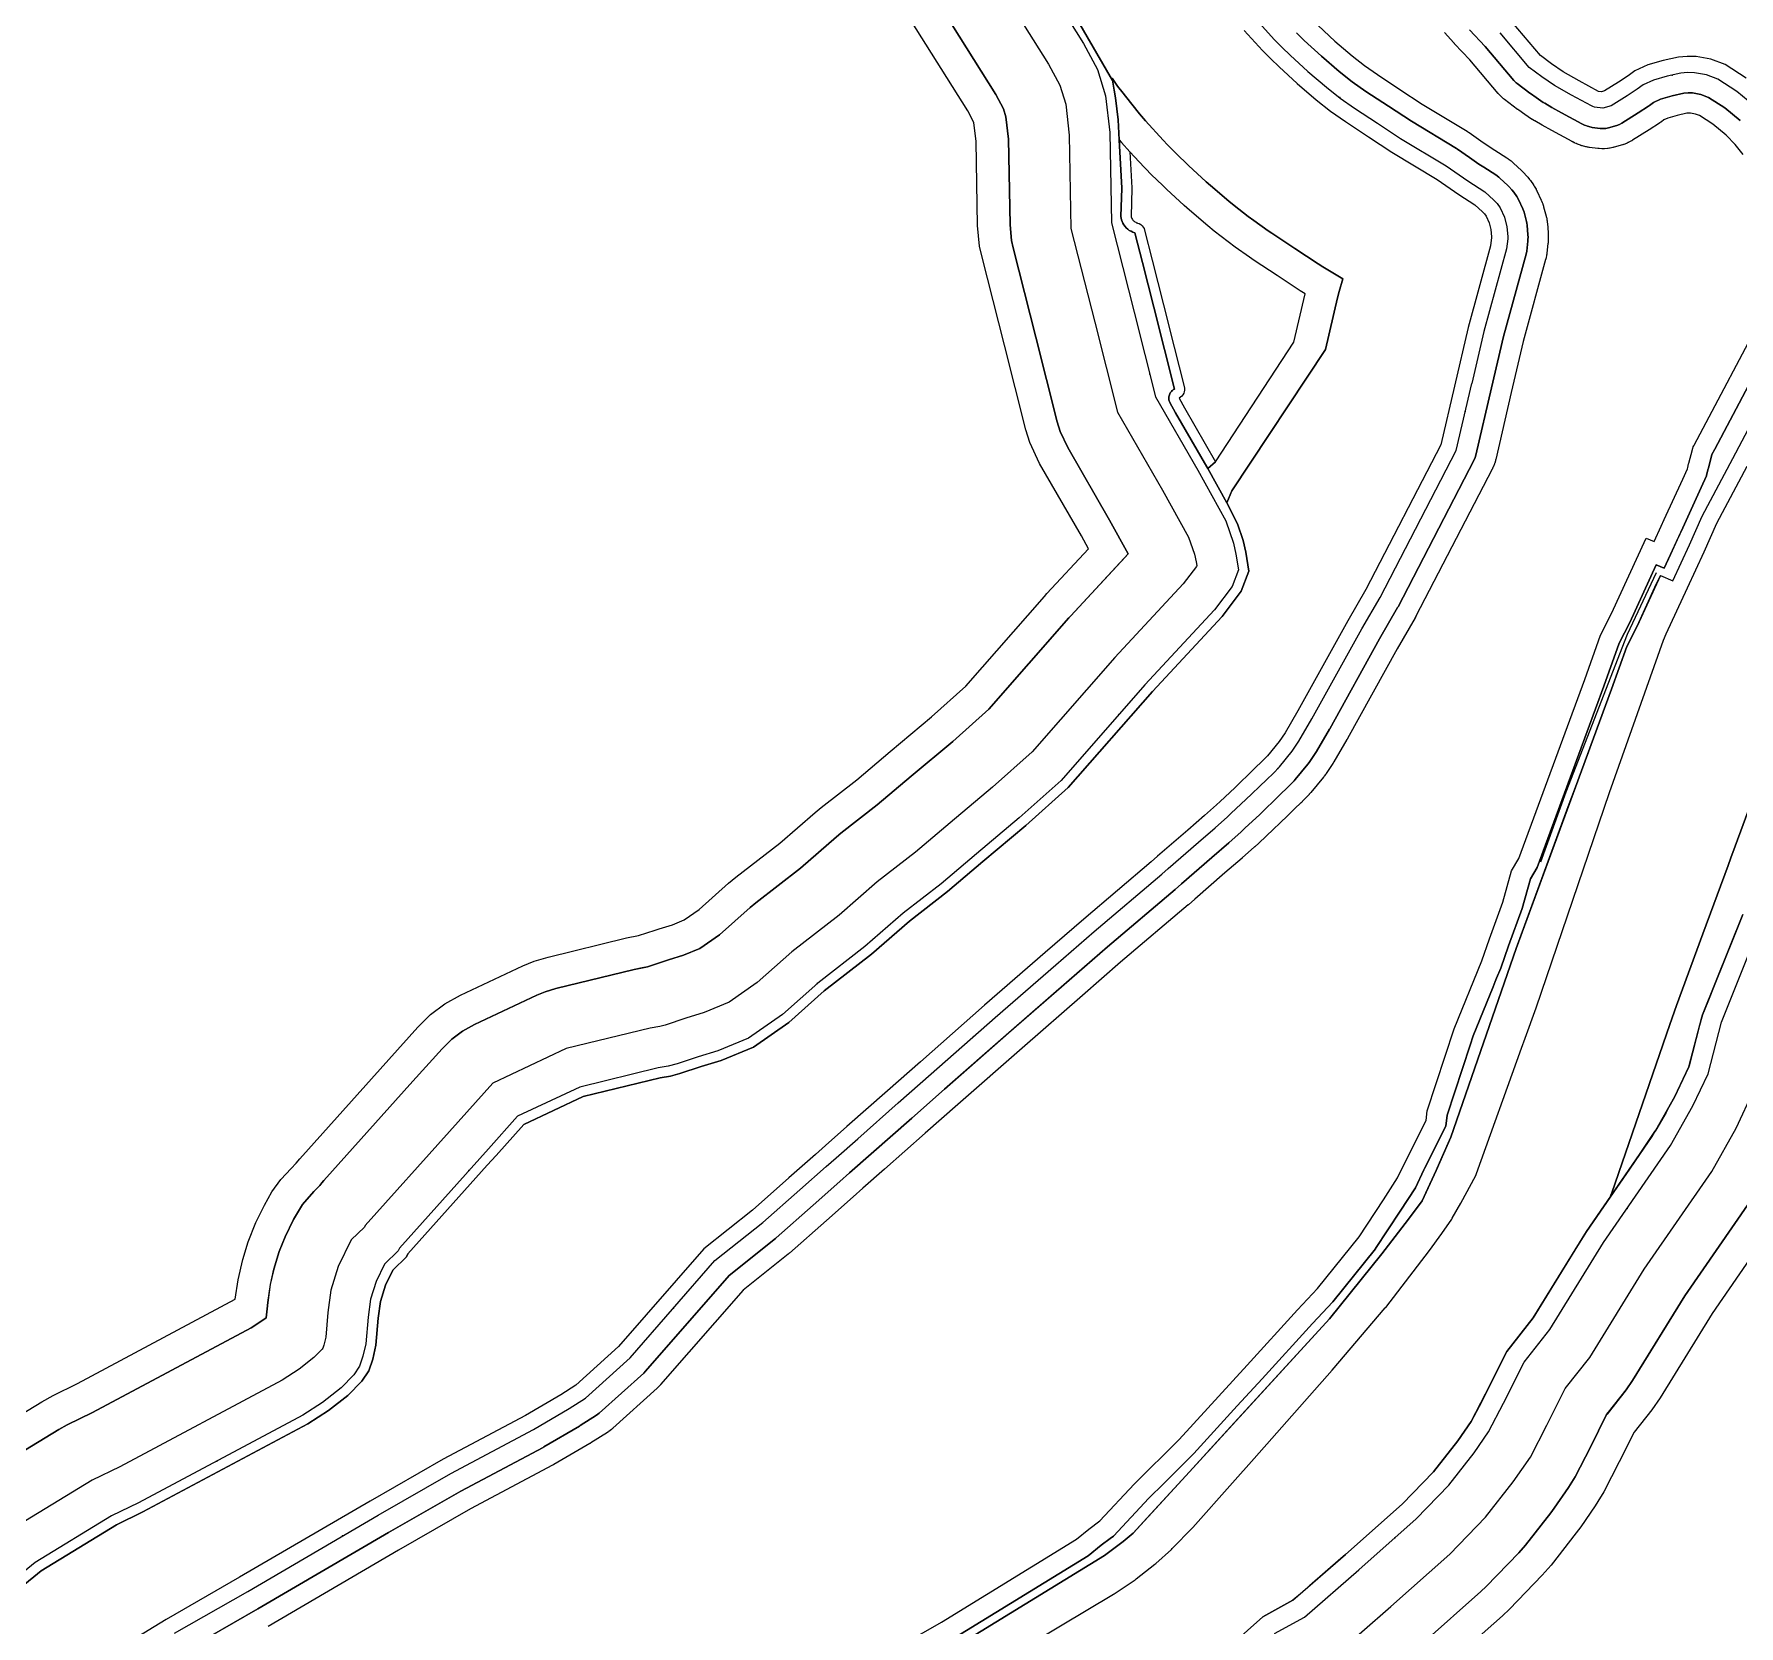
# Model space of a CAD drawing. Header units: inches. Extents: x 87989 to 118156, y 435697 to 451526.
# Drawn here: x 94888.6 to 95309.1, y 440856.7 to 441249.4 of the extents above; entities that cross this region are included whole.
import ezdxf

# ---------------------------------------------------------------- set-up
doc = ezdxf.new("R2010")
doc.units = ezdxf.units.IN
doc.header["$MEASUREMENT"] = 0
for name, color, linetype, true_color in [('As_waterkering_BWK', 7, 'Continuous', 0x7b8981), ('Beschermingszone_BWK', 7, 'Continuous', 0xcf890d), ('Grens_bebouwingsvrije_zone_BWK', 7, 'Continuous', 0x6789ae), ('Kernzone_BWK', 7, 'Continuous', 0xcb89af), ('Kunstwerken_BWK', 7, 'Continuous', 0xc78952), ('Referentiepunten_BWK', 7, 'Continuous', 0x178980)]:
    doc.layers.add(name, color=color, linetype=linetype, true_color=true_color)

msp = doc.modelspace()

# ---------------------------------------------------------------- linework, layer by layer
at = {"layer": 'As_waterkering_BWK'}
for points in [[(95128.7563, 441276.7917), (95147.4107, 441247.0241), (95150.8736, 441240.613), (95152.8579, 441234.1307), (95153.9163, 441225.1348), (95154.3131, 441202.7775), (95159.8989, 441180.7789)], [(95190.0976, 441252.8819), (95194.4632, 441248.0736), (95196.423, 441246.092), (95198.411, 441244.1808), (95202.7835, 441240.153), (95207.3295, 441236.2699), (95210.7523, 441233.6038), (95214.2819, 441231.1167), (95219.9398, 441227.3817), (95225.6155, 441223.6516), (95236.85, 441216.8495), (95242.1833, 441213.1629), (95246.44, 441210.4339), (95248.6664, 441208.3822), (95249.4448, 441207.5477), (95250.1818, 441206.489), (95251.2516, 441204.1856), (95251.8694, 441201.8604), (95252.0711, 441199.4708), (95252.0528, 441198.8802), (95251.7749, 441196.3999), (95246.1421, 441176.0146), (95243.1802, 441163.2163)], [(95312.7702, 441231.7738), (95308.5402, 441235.2263), (95303.8815, 441238.2497), (95301.0552, 441239.3279), (95298.1397, 441239.8377), (95296.4268, 441239.878), (95294.7362, 441239.7396), (95291.3529, 441239.0018), (95288.0031, 441238.0328), (95285.451, 441236.8398), (95284.013, 441235.7734), (95281.5547, 441234.1674), (95277.5469, 441231.6576), (95275.5259, 441231.0686), (95273.489, 441231.3284), (95273.024, 441231.5011), (95272.7172, 441231.6383), (95267.7651, 441234.3325), (95263.6189, 441236.6599), (95260.496, 441238.8018), (95257.3633, 441241.1715), (95250.2039, 441249.6596)], [(95159.8989, 441180.7789), (95165.1987, 441159.9066), (95175.6385, 441141.802), (95182.5369, 441129.3068), (95184.4123, 441123.8057), (95185.0289, 441121.0927), (95185.6577, 441117.1943), (95184.1056, 441113.1509), (95179.7238, 441107.3514), (95162.5855, 441088.8948), (95141.8872, 441065.2961), (95131.5733, 441056.0267), (95121.0162, 441047.1851), (95112.3198, 441039.8063), (95102.9136, 441032.5198), (95093.5219, 441024.3187), (95081.8692, 441015.3143), (95073.1821, 441007.5485), (95064.8412, 441001.7352), (95057.2071, 440998.5895), (95052.4009, 440997.124), (95047.1774, 440995.3517), (95045.0175, 440994.7783), (95042.5387, 440994.3848), (95023.2118, 440989.6552), (95007.8355, 440982.4277), (95000.6735, 440974.4354), (94998.5104, 440972.0216), (94978.7044, 440949.9163), (94978.3901, 440949.2365), (94975.0561, 440945.98), (94972.9614, 440941.7091), (94971.612, 440937.3431), (94970.9716, 440932.9143), (94970.4388, 440926.3529), (94969.7051, 440923.2508), (94968.8679, 440920.7674), (94967.4677, 440918.6624), (94964.3147, 440915.4255), (94959.7413, 440911.8823), (94954.8731, 440908.7243), (94914.3221, 440887.0825), (94907.72, 440883.8772), (94888.9105, 440872.3954), (94879.6912, 440864.8569)], [(95307.5681, 441144.6672), (95325.0996, 441177.8378)], [(95116.0094, 440851.6664), (95152.5757, 440874.1394), (95157.2226, 440877.5675), (95159.6604, 440879.6244), (95163.0459, 440883.3069), (95172.6871, 440893.7938), (95184.6124, 440906.8219), (95208.1108, 440932.4932), (95220.9851, 440948.4909), (95227.6128, 440957.0993), (95230.9647, 440961.5939), (95231.8789, 440963.5849), (95234.3928, 440969.0595), (95235.8359, 440972.3064), (95238.0494, 440977.2869), (95254.1234, 441023.8328), (95260.7936, 441041.9676), (95266.9942, 441058.8253), (95268.7499, 441063.5986), (95277.6629, 441087.8238), (95281.3957, 441098.3367), (95283.9858, 441103.3646), (95288.3783, 441112.9694), (95289.6993, 441115.8581), (95292.7891, 441114.4934), (95296.878, 441123.3572), (95300.0541, 441130.4505), (95307.5681, 441144.6672)], [(95194.562, 440854.8291), (95201.9703, 440858.9302), (95215.3318, 440870.5719), (95229.487, 440883.1396), (95237.5569, 440891.474), (95243.7746, 440899.4115), (95247.3465, 440904.5709), (95251.0506, 440911.7147), (95256.0777, 440921.7688), (95262.4277, 440929.8386), (95275.6569, 440951.2699), (95292.1934, 440975.2148), (95297.7497, 440985.0044), (95301.4539, 440992.9419), (95304.7612, 441005.6419), (95313.9889, 441028.6498)]]:
    msp.add_lwpolyline(points, dxfattribs=at)
msp.add_polyline3d([(94923.2542, 440854.911, 0), (94941.2897, 440865.2593, 0), (94973.493, 440884.0826, 0), (94991.3997, 440894.3566, 0), (95011.7873, 440905.18, 0), (95020.6072, 440910.3513, 0), (95024.6386, 440912.9095, 0), (95035.6042, 440922.8259, 0), (95056.5319, 440946.8298, 0), (95068.3241, 440956.2353, 0), (95077.4348, 440964.2604, 0), (95083.9882, 440970.056, 0), (95086.4082, 440972.2131, 0), (95091.7409, 440976.9037, 0), (95101.7479, 440985.7409, 0), (95109.8657, 440992.8919, 0), (95125.6772, 441006.8061, 0), (95140.6148, 441019.8166, 0), (95150.0813, 441028.0038, 0), (95166.7412, 441042.1831, 0), (95168.3232, 441043.5729, 0), (95175.7767, 441050.0122, 0), (95179.9321, 441053.6262, 0), (95182.9152, 441056.3083, 0), (95183.8551, 441057.1751, 0), (95187.4735, 441060.5439, 0), (95188.9569, 441061.9574, 0), (95190.8241, 441063.7648, 0), (95192.6386, 441065.5496, 0), (95194.1765, 441067.0016, 0), (95195.7704, 441068.6555, 0), (95198.9326, 441072.4896, 0), (95200.551, 441074.9415, 0), (95203.7709, 441080.4399, 0), (95216.071, 441102.698, 0), (95220.5647, 441110.4185, 0), (95239.3502, 441146.6665, 0), (95243.1802, 441163.2163, 0)], dxfattribs=at)
at = {"layer": 'Beschermingszone_BWK'}
for points in [[(95107.7035, 441263.3069), (95125.7979, 441234.4328), (95127.696, 441230.9187), (95128.2927, 441228.9695), (95128.9423, 441223.4483), (95129.3171, 441202.3338), (95129.6929, 441198.4363), (95130.0821, 441196.6249), (95135.6678, 441174.6262), (95140.9676, 441153.754), (95141.7063, 441151.3561), (95143.5414, 441147.4181), (95153.865, 441129.5152), (95158.4599, 441121.1922), (95144.2656, 441105.906), (95143.7906, 441105.3797), (95124.0715, 441082.8975), (95115.1869, 441074.9126), (95104.9031, 441066.2995), (95096.5698, 441059.2292), (95087.6036, 441052.2836), (95086.4698, 441051.3506), (95077.6427, 441043.6425), (95066.583, 441035.0964), (95065.2076, 441033.9527), (95057.6473, 441027.1942), (95052.7892, 441023.8083), (95048.78, 441022.1563), (95045.109, 441021.0369), (95044.3683, 441020.7984), (95039.8911, 441019.2833), (95038.6194, 441019.0756), (95036.5962, 441018.6682), (95017.2693, 441013.9386), (95014.6613, 441013.1475), (95012.5771, 441012.2804), (94997.2008, 441005.053), (94994.2823, 441003.4351), (94991.6052, 441001.4429), (94989.2173, 440999.1119), (94982.0552, 440991.1196), (94979.8916, 440988.7051), (94960.0849, 440966.5991), (94959.5533, 440965.986), (94959.1066, 440965.3481), (94957.5878, 440963.8646), (94954.805, 440960.6394), (94952.6103, 440956.9885), (94950.5156, 440952.7176), (94949.0762, 440949.0914), (94947.7268, 440944.7253), (94946.8693, 440940.9205), (94946.2289, 440936.4917), (94946.0536, 440934.9377), (94945.8773, 440932.7663), (94945.2577, 440932.2862), (94942.1618, 440930.2779), (94902.9732, 440909.3632), (94896.8014, 440906.3668), (94894.6944, 440905.2157), (94875.8849, 440893.734)], [(94871.7167, 440900.5623), (94890.5263, 440912.0441), (94893.3074, 440913.5635), (94899.3415, 440916.493), (94938.2259, 440937.3674), (94938.9516, 440942.0653), (94940.0835, 440947.0877), (94941.433, 440951.4537), (94943.333, 440956.2403), (94945.4276, 440960.5112), (94947.2681, 440963.7798), (94949.4677, 440966.8184), (94951.9979, 440969.5877), (94953.2623, 440970.896), (94954.1267, 440971.9376), (94973.9336, 440994.0438), (94976.0974, 440996.4585), (94983.2594, 441004.4508), (94986.4115, 441007.5277), (94989.9452, 441010.1574), (94993.7977, 441012.2931), (95009.174, 441019.5205), (95011.9252, 441020.665), (95015.3677, 441021.7093), (95034.6946, 441026.4389), (95037.6601, 441027.0235), (95041.7979, 441028.3742), (95042.7756, 441028.689), (95046.0833, 441029.6977), (95048.9326, 441030.8717), (95052.6761, 441033.4808), (95059.8759, 441039.917), (95061.6914, 441041.4267), (95072.5613, 441049.8261), (95081.2077, 441057.3765), (95082.7045, 441058.6079), (95091.5298, 441065.4445), (95099.747, 441072.4162), (95109.9433, 441080.956), (95118.3705, 441088.5299), (95137.7762, 441110.6548), (95138.4033, 441111.3496), (95148.6584, 441122.3937), (95146.8974, 441125.5834), (95136.6111, 441143.4218), (95134.1888, 441148.6199), (95133.2136, 441151.7852), (95127.9139, 441172.6574), (95122.3281, 441194.656), (95121.8145, 441197.0471), (95121.3183, 441202.1918), (95120.9506, 441222.9086), (95120.3555, 441227.5672), (95118.8818, 441230.4036), (95100.9666, 441258.9918)], [(95242.6094, 441250.4023), (95246.4746, 441246.3242), (95253.541, 441237.9492), (95254.1484, 441237.3398), (95254.3477, 441237.1836), (95257.4805, 441234.8125), (95257.668, 441234.6797), (95259.0918, 441233.7031), (95260.791, 441232.5352), (95261.1719, 441232.3008), (95262.9688, 441231.293), (95265.3457, 441229.957), (95270.3281, 441227.2461), (95270.6758, 441227.0742), (95270.9844, 441226.9375), (95271.2832, 441226.8125), (95271.7637, 441226.6367), (95272.6211, 441226.4063), (95272.8555, 441226.3672), (95274.8926, 441226.1094), (95275.5762, 441226.0703), (95276.2578, 441226.1211), (95276.9258, 441226.2695), (95278.9453, 441226.8555), (95279.5918, 441227.0938), (95280.2012, 441227.418), (95284.248, 441229.957), (95286.748, 441231.5859), (95286.9922, 441231.7578), (95288.0254, 441232.5234), (95289.7676, 441233.3398), (95292.582, 441234.1523), (95295.4766, 441234.7852), (95296.5723, 441234.875), (95297.6484, 441234.8477), (95299.7207, 441234.4844), (95301.6035, 441233.7656), (95305.5898, 441231.1797), (95309.373, 441228.0938)], [(95310.1328, 441219.6484), (95308.1211, 441222.1719), (95305.9746, 441224.4141), (95302.6387, 441227.1328), (95299.3262, 441229.2852), (95298.3867, 441229.6445), (95297.1563, 441229.8594), (95296.7188, 441229.8672), (95296.2168, 441229.8281), (95293.8105, 441229.3008), (95291.5313, 441228.6445), (95290.5977, 441228.207), (95289.9688, 441227.7422), (95289.9395, 441227.7188), (95289.8789, 441227.6758), (95289.8496, 441227.6563), (95289.6055, 441227.4844), (95289.5742, 441227.4648), (95289.5078, 441227.418), (95289.4805, 441227.4023), (95286.9629, 441225.7578), (95286.9238, 441225.7305), (95282.8555, 441223.1836), (95282.7813, 441223.1367), (95282.6309, 441223.0508), (95282.5566, 441223.0078), (95281.9473, 441222.6836), (95281.877, 441222.6484), (95281.793, 441222.6094), (95281.4785, 441222.4688), (95281.4121, 441222.4375), (95281.3184, 441222.4023), (95280.6719, 441222.1641), (95280.6016, 441222.1406), (95280.4277, 441222.082), (95280.3457, 441222.0586), (95278.3242, 441221.4688), (95278.2715, 441221.4531), (95278.2422, 441221.4453), (95278.0762, 441221.4023), (95277.9922, 441221.3828), (95277.3242, 441221.2383), (95277.2793, 441221.2266), (95277.1563, 441221.207), (95276.8184, 441221.1563), (95276.7793, 441221.1523), (95276.6484, 441221.1367), (95275.9668, 441221.0859), (95275.9355, 441221.082), (95275.7969, 441221.0781), (95275.4414, 441221.0742), (95275.2832, 441221.0781), (95274.5918, 441221.1172), (95274.5156, 441221.125), (95274.3457, 441221.1406), (95274.2598, 441221.1484), (95272.1895, 441221.4141), (95272.1387, 441221.4219), (95271.873, 441221.4609), (95271.7441, 441221.4844), (95271.4551, 441221.543), (95271.3203, 441221.5781), (95270.4609, 441221.8086), (95270.3516, 441221.8398), (95270.1309, 441221.9102), (95270.0898, 441221.9258), (95270.0234, 441221.9492), (95269.543, 441222.125), (95269.5039, 441222.1406), (95269.4297, 441222.1719), (95269.3906, 441222.1875), (95269.0859, 441222.3086), (95269.0547, 441222.3242), (95268.9805, 441222.3555), (95268.9434, 441222.3711), (95268.6367, 441222.5078), (95268.5918, 441222.5313), (95268.5039, 441222.5703), (95268.4609, 441222.5898), (95268.1113, 441222.7656), (95268.0684, 441222.7852), (95267.9805, 441222.832), (95267.9375, 441222.8555), (95262.9434, 441225.5742), (95262.9141, 441225.5898), (95260.5215, 441226.9297), (95258.7246, 441227.9414), (95258.6875, 441227.9609), (95258.5781, 441228.0234), (95258.5313, 441228.0547), (95258.1504, 441228.2891), (95258.1035, 441228.3203), (95257.998, 441228.3906), (95257.9629, 441228.4141), (95256.2637, 441229.5781), (95254.8164, 441230.5703), (95254.7695, 441230.6055), (95254.5332, 441230.7734), (95254.4863, 441230.8086), (95251.2988, 441233.2227), (95251.2578, 441233.2539), (95251.0352, 441233.4297), (95250.9355, 441233.5156), (95250.7188, 441233.707), (95250.6191, 441233.8008), (95250.0098, 441234.4102), (95249.9355, 441234.4844), (95249.791, 441234.6445), (95249.75, 441234.6875), (95249.7188, 441234.7227), (95242.7461, 441242.9922), (95238.9648, 441246.9805), (95238.9336, 441247.0156), (95238.7793, 441247.1836), (95238.75, 441247.2187), (95236.4863, 441249.7852)], [(95088.896, 440844.2133), (95112.4373, 440857.6874), (95145.7188, 440878.1416), (95148.7458, 440880.5911), (95151.4368, 440882.619), (95159.9514, 440891.7066), (95171.0085, 440902.7447), (95187.7943, 440921.0481), (95200.2368, 440934.7395), (95205.1203, 440939.9422), (95215.4045, 440952.7215), (95221.3855, 440961.8079), (95224.9086, 440967.229), (95226.9162, 440971.4693), (95231.9387, 440981.3911), (95232.1651, 440983.7557), (95238.8454, 441004.0245), (95245.659, 441020.7669), (95247.5297, 441026.1839), (95250.8513, 441035.2136), (95253.0227, 441042.9614), (95254.8164, 441045.9925), (95271.0797, 441090.2034), (95274.957, 441101.1232), (95277.688, 441106.4247), (95286.207, 441125.0529), (95288.1528, 441124.1935), (95289.9166, 441128.026), (95290.6758, 441129.6758), (95295.2207, 441139.625), (95296.3691, 441142.1484), (95296.4414, 441142.4336), (95296.6836, 441143.3828), (95296.7266, 441143.5469), (95297.5996, 441146.9219), (95297.6289, 441147.0273), (95297.7012, 441147.2578), (95297.7207, 441147.3164), (95297.7773, 441147.4727), (95297.8027, 441147.5273), (95297.9414, 441147.8438), (95297.9844, 441147.9336), (95298.0156, 441147.9961), (95315.8418, 441181.7227)], [(95320.4707, 441179.7813), (95303.1484, 441147.0039), (95302.4375, 441145.6602), (95301.5703, 441142.3086), (95301.5293, 441142.1523), (95301.2852, 441141.1953), (95301.0996, 441140.4688), (95301.0703, 441140.4102), (95299.7695, 441137.5508), (95295.2207, 441127.5898), (95293.846, 441124.6038), (95292.2039, 441121.0358), (95290.6364, 441117.6305), (95288.7015, 441118.4852), (95282.1865, 441104.2389), (95279.5561, 441099.1328), (95275.782, 441088.5038), (95259.3516, 441043.8385), (95257.66, 441040.98), (95255.6124, 441033.6735), (95252.2395, 441024.5045), (95250.3411, 441019.0072), (95249.3172, 441016.4914), (95248.9976, 441015.7061), (95248.4659, 441014.4006), (95243.541, 441002.298), (95242.784, 441000), (95237.089, 440982.722), (95236.826, 440979.975), (95231.5535, 440969.5595), (95231.407, 440969.27), (95229.284, 440964.786), (95225.57, 440959.071), (95219.4587, 440949.7868), (95219.4135, 440949.7281), (95208.8962, 440936.6591), (95203.91, 440931.347), (95191.487, 440917.677), (95185.3585, 440910.9944), (95174.619, 440899.284), (95167.2034, 440891.8811), (95163.543, 440888.227), (95154.79, 440878.885), (95154, 440878.29), (95151.824, 440876.65), (95148.6125, 440874.0512), (95114.9888, 440853.3867)], [(95231.182, 440852.5508), (95245.4214, 440865.1925), (95246.7291, 440866.4449), (95254.7989, 440874.7793), (95256.4503, 440876.6741), (95262.668, 440884.6116), (95263.5072, 440885.7505), (95267.0791, 440890.9099), (95268.6526, 440893.5233), (95272.4368, 440900.8243), (95276.4506, 440908.8489), (95276.9418, 440909.4732), (95281.2886, 440914.9973), (95282.8502, 440917.2322), (95295.7556, 440938.1389), (95311.9417, 440961.5764)], [(95318.5245, 440957.0303), (95302.4551, 440933.7619), (95289.6577, 440913.03), (95287.5756, 440910.0502), (95283.2415, 440904.5422), (95279.5655, 440897.1942), (95275.7546, 440889.8407), (95274.2951, 440887.4166), (95273.6566, 440886.3562), (95270.0847, 440881.1968), (95268.9659, 440879.6783), (95262.7481, 440871.7408), (95260.5462, 440869.2144), (95252.4764, 440860.88), (95250.7328, 440859.2102), (95236.4654, 440846.5438)]]:
    msp.add_lwpolyline(points, dxfattribs=at)
for points in [[(95205.2656, 441251.4648, 0), (95209.4023, 441247.6484, 0), (95209.4375, 441247.6211, 0), (95213.6523, 441244.0195, 0), (95216.709, 441241.6406, 0), (95219.9004, 441239.3906, 0), (95219.9316, 441239.3672, 0), (95225.4414, 441235.7344, 0), (95230.9336, 441232.1211, 0), (95230.9727, 441232.0977, 0), (95242.0293, 441225.4023, 0), (95242.0605, 441225.3828, 0), (95242.125, 441225.3438, 0), (95242.1563, 441225.3242, 0), (95242.4102, 441225.1602, 0), (95242.4414, 441225.1406, 0), (95242.5039, 441225.0977, 0), (95242.5371, 441225.0742, 0), (95245.4375, 441223.0703, 0), (95247.709, 441221.5, 0), (95247.7441, 441221.4766, 0), (95248.8789, 441220.75, 0), (95251.8379, 441218.8516, 0), (95251.877, 441218.8281, 0), (95251.9277, 441218.793, 0), (95252.1055, 441218.6641, 0), (95252.1914, 441218.6016, 0), (95252.8828, 441218.0703, 0), (95252.9688, 441218, 0), (95253.1348, 441217.8594, 0), (95253.1699, 441217.8281, 0), (95253.2168, 441217.7891, 0), (95253.5059, 441217.5195, 0), (95255.4434, 441215.7344, 0), (95255.4766, 441215.7031, 0), (95255.5449, 441215.6367, 0), (95255.5781, 441215.6055, 0), (95255.8496, 441215.3359, 0), (95255.8809, 441215.3047, 0), (95255.9473, 441215.2383, 0), (95255.9785, 441215.2031, 0), (95256.7578, 441214.3672, 0), (95256.8125, 441214.3086, 0), (95256.9336, 441214.168, 0), (95256.9902, 441214.1016, 0), (95257.4375, 441213.5469, 0), (95257.4844, 441213.4883, 0), (95257.5996, 441213.332, 0), (95257.6523, 441213.2617, 0), (95258.3887, 441212.2031, 0), (95258.416, 441212.1641, 0), (95258.4492, 441212.1133, 0), (95258.5645, 441211.9297, 0), (95258.6191, 441211.8398, 0), (95259.0527, 441211.0859, 0), (95259.1035, 441210.9922, 0), (95259.2031, 441210.7969, 0), (95259.2266, 441210.7539, 0), (95259.252, 441210.7031, 0), (95260.3203, 441208.3984, 0), (95260.3438, 441208.3477, 0), (95260.3867, 441208.25, 0), (95260.4063, 441208.2031, 0), (95260.5703, 441207.8047, 0), (95260.6113, 441207.7031, 0), (95260.6855, 441207.4961, 0), (95260.7031, 441207.4492, 0), (95260.7207, 441207.3945, 0), (95260.8535, 441206.9688, 0), (95260.8711, 441206.9141, 0), (95260.9023, 441206.8086, 0), (95260.916, 441206.7578, 0), (95261.5332, 441204.4297, 0), (95261.5469, 441204.375, 0), (95261.5723, 441204.2734, 0), (95261.584, 441204.2227, 0), (95261.6758, 441203.8047, 0), (95261.6875, 441203.7539, 0), (95261.6973, 441203.6992, 0), (95261.7344, 441203.4844, 0), (95261.752, 441203.375, 0), (95261.8105, 441202.9258, 0), (95261.8164, 441202.8711, 0), (95261.8281, 441202.7578, 0), (95261.834, 441202.7031, 0), (95262.0352, 441200.3125, 0), (95262.0391, 441200.2539, 0), (95262.0488, 441200.0977, 0), (95262.0508, 441200.0234, 0), (95262.0664, 441199.4375, 0), (95262.0684, 441199.3789, 0), (95262.0684, 441199.2344, 0), (95262.0664, 441199.1602, 0), (95262.0488, 441198.5703, 0), (95262.0469, 441198.5195, 0), (95262.041, 441198.418, 0), (95262.0391, 441198.375, 0), (95262.0098, 441197.9688, 0), (95262.0059, 441197.918, 0), (95261.9961, 441197.8164, 0), (95261.9902, 441197.7656, 0), (95261.7129, 441195.2852, 0), (95261.707, 441195.2383, 0), (95261.6992, 441195.1875, 0), (95261.6699, 441194.9922, 0), (95261.6523, 441194.8945, 0), (95261.502, 441194.1133, 0), (95261.4824, 441194.0234, 0), (95261.4375, 441193.832, 0), (95261.416, 441193.7461, 0), (95255.8379, 441173.5547, 0), (95252.9219, 441160.9609, 0), (95249.0938, 441144.4102, 0), (95249.0742, 441144.3398, 0), (95249.0352, 441144.1875, 0), (95249.0156, 441144.1172, 0), (95248.8418, 441143.5352, 0), (95248.8125, 441143.4414, 0), (95248.793, 441143.3867, 0), (95248.6855, 441143.0938, 0), (95248.6484, 441142.9961, 0), (95248.627, 441142.9453, 0), (95248.3672, 441142.3555, 0), (95248.334, 441142.2813, 0), (95248.2656, 441142.1367, 0), (95248.252, 441142.1094, 0), (95248.2285, 441142.0664, 0), (95229.4297, 441105.7891, 0), (95229.4004, 441105.7344, 0), (95229.252, 441105.4688, 0), (95229.2246, 441105.418, 0), (95224.7695, 441097.7617, 0), (95212.5156, 441075.5898, 0), (95212.5, 441075.5625, 0), (95212.4238, 441075.4258, 0), (95212.4121, 441075.4063, 0), (95209.1797, 441069.8867, 0), (95209.1621, 441069.8594, 0), (95209.1289, 441069.8008, 0), (95209.1113, 441069.7734, 0), (95208.9688, 441069.5469, 0), (95208.9512, 441069.5156, 0), (95208.916, 441069.4609, 0), (95208.8965, 441069.4336, 0), (95207.2754, 441066.9766, 0), (95207.2402, 441066.9258, 0), (95207.166, 441066.8164, 0), (95207.127, 441066.7617, 0), (95206.8105, 441066.3359, 0), (95206.7773, 441066.293, 0), (95206.6895, 441066.1797, 0), (95206.6465, 441066.125, 0), (95203.4844, 441062.293, 0), (95203.4531, 441062.2539, 0), (95203.3906, 441062.1836, 0), (95203.3652, 441062.1523, 0), (95203.1016, 441061.8555, 0), (95203.0684, 441061.8203, 0), (95203.0039, 441061.75, 0), (95202.9707, 441061.7148, 0), (95201.3555, 441060.043, 0), (95201.3203, 441060.0039, 0), (95201.1055, 441059.793, 0), (95201.0625, 441059.75, 0), (95199.5781, 441058.3477, 0), (95197.8086, 441056.6094, 0), (95195.8828, 441054.7461, 0), (95194.3301, 441053.2656, 0), (95190.6523, 441049.8398, 0), (95189.6602, 441048.9258, 0), (95189.6367, 441048.9023, 0), (95186.5723, 441046.1484, 0), (95186.5449, 441046.125, 0), (95182.3262, 441042.457, 0), (95174.8926, 441036.0313, 0), (95173.2949, 441034.6328, 0), (95173.2676, 441034.6055, 0), (95156.5938, 441020.4141, 0), (95147.1699, 441012.2656, 0), (95132.2637, 440999.2813, 0), (95116.4746, 440985.3867, 0), (95108.3633, 440978.2422, 0), (95098.3535, 440969.4023, 0), (95093.0371, 440964.7266, 0), (95090.627, 440962.5781, 0), (95084.0527, 440956.7617, 0), (95074.9082, 440948.7109, 0), (95074.8652, 440948.6719, 0), (95074.6309, 440948.4766, 0), (95074.584, 440948.4375, 0), (95063.4746, 440939.5781, 0), (95043.1387, 440916.25, 0), (95043.0918, 440916.1992, 0), (95042.9922, 440916.0898, 0), (95042.9414, 440916.0352, 0), (95042.5176, 440915.6055, 0), (95042.4727, 440915.5625, 0), (95042.3652, 440915.4609, 0), (95042.3125, 440915.4102, 0), (95031.3457, 440905.4922, 0), (95031.3184, 440905.4688, 0), (95031.2656, 440905.4219, 0), (95031.1016, 440905.2891, 0), (95031.0234, 440905.2227, 0), (95030.3438, 440904.707, 0), (95030.2598, 440904.6445, 0), (95030.084, 440904.5234, 0), (95030.0469, 440904.5, 0), (95029.9961, 440904.4648, 0), (95025.9473, 440901.8945, 0), (95025.9102, 440901.875, 0), (95025.7227, 440901.7578, 0), (95025.6836, 440901.7344, 0), (95016.8145, 440896.5352, 0), (95016.7773, 440896.5156, 0), (95016.5469, 440896.3867, 0), (95016.5, 440896.3594, 0), (94996.252, 440885.6094, 0), (94996.2148, 440885.5898, 0), (94978.5039, 440875.4297, 0), (94946.3008, 440856.6055, 0)], [(94925.8008, 440850.6055, 0), (94943.7949, 440860.9336, 0), (94975.998, 440879.7539, 0), (94993.8164, 440889.9805, 0), (95014.1309, 440900.7656, 0), (95014.3164, 440900.8672, 0), (95023.1367, 440906.0391, 0), (95023.2871, 440906.1289, 0), (95027.3184, 440908.6875, 0), (95027.9922, 440909.1992, 0), (95038.957, 440919.1172, 0), (95039.373, 440919.5391, 0), (95060.0039, 440943.2031, 0), (95071.4414, 440952.3281, 0), (95071.6289, 440952.4844, 0), (95080.7441, 440960.5117, 0), (95087.3086, 440966.3164, 0), (95089.7227, 440968.4688, 0), (95095.0469, 440973.1523, 0), (95105.0547, 440981.9922, 0), (95113.1699, 440989.1406, 0), (95128.9707, 441003.043, 0), (95143.8926, 441016.0391, 0), (95153.3379, 441024.2109, 0), (95170.0117, 441038.4023, 0), (95171.6074, 441039.8047, 0), (95179.0508, 441046.2344, 0), (95183.2441, 441049.8789, 0), (95186.2813, 441052.6133, 0), (95187.2539, 441053.5078, 0), (95190.9023, 441056.9063, 0), (95192.4199, 441058.3516, 0), (95194.3164, 441060.1875, 0), (95196.1094, 441061.9492, 0), (95197.6094, 441063.3672, 0), (95197.7773, 441063.5312, 0), (95199.3711, 441065.1875, 0), (95199.627, 441065.4727, 0), (95202.7891, 441069.3086, 0), (95203.1055, 441069.7344, 0), (95204.7246, 441072.1875, 0), (95204.8652, 441072.4141, 0), (95208.0859, 441077.9141, 0), (95208.1465, 441078.0234, 0), (95220.4199, 441100.2305, 0), (95224.8867, 441107.9023, 0), (95225.0039, 441108.1172, 0), (95243.7891, 441144.3672, 0), (95244.0488, 441144.957, 0), (95244.2207, 441145.5391, 0), (95248.0508, 441162.0898, 0), (95250.9902, 441174.7852, 0), (95256.5938, 441195.0664, 0), (95256.7441, 441195.8438, 0), (95257.0215, 441198.3242, 0), (95257.0508, 441198.7266, 0), (95257.0684, 441199.3164, 0), (95257.0527, 441199.8906, 0), (95256.8516, 441202.2813, 0), (95256.793, 441202.7305, 0), (95256.7012, 441203.1445, 0), (95256.084, 441205.4688, 0), (95255.9492, 441205.8945, 0), (95255.7871, 441206.293, 0), (95254.7168, 441208.5938, 0), (95254.2852, 441209.3438, 0), (95253.5488, 441210.4063, 0), (95253.1016, 441210.957, 0), (95252.3223, 441211.793, 0), (95252.0547, 441212.0586, 0), (95250.1191, 441213.8438, 0), (95249.8281, 441214.1094, 0), (95249.1387, 441214.6445, 0), (95246.1797, 441216.5391, 0), (95244.9551, 441217.3242, 0), (95242.5957, 441218.957, 0), (95239.6934, 441220.9609, 0), (95239.4395, 441221.125, 0), (95228.2852, 441227.8789, 0), (95222.6895, 441231.5586, 0), (95217.0977, 441235.25, 0), (95213.7305, 441237.6211, 0), (95210.4902, 441240.1445, 0), (95206.1016, 441243.8945, 0), (95201.8379, 441247.8203, 0), (95199.9316, 441249.6523, 0)], [(95310.0424, 441032.2417, 0), (95307.735, 441026.4886, 0), (95303.143, 441015.0393, 0), (95301.3866, 441010.6599, 0), (95300.1205, 441007.5032, 0), (95299.9225, 441006.902, 0), (95299.3767, 441004.806, 0), (95296.7894, 440994.8708, 0), (95296.7301, 440994.6432, 0), (95295.284, 440991.5442, 0), (95294.5334, 440989.9359, 0), (95293.303, 440987.2992, 0), (95293.3006, 440987.295, 0), (95291.3891, 440983.9272, 0), (95291.0979, 440983.4141, 0), (95288.5842, 440978.9853, 0), (95288.1982, 440978.4289, 0), (95287.5654, 440977.4776, 0), (95284.5904, 440973.0053, 0), (95282.0997, 440969.3986, 0), (95277.3152, 440962.4703, 0), (95277.6073, 440963.2159, 0), (95277.7488, 440963.5772, 0), (95292.078, 441005.0706, 0), (95293.6856, 441009.7258, 0), (95300.2118, 441027.469, 0), (95306.4123, 441044.3266, 0), (95307.1121, 441046.2291, 0), (95308.1674, 441049.0981, 0), (95317.1609, 441073.546, 0)]]:
    msp.add_polyline3d(points, dxfattribs=at)
for points in [[(95183.9951, 441136.6954, 0), (95182.765, 441133.756, 0), (95178.0846, 441142.2102, 0), (95180.0053, 441143.9001, 0), (95199.3389, 441173.3623, 0), (95202.0992, 441185.2897, 0), (95200.9012, 441186.0458, 0), (95195.1868, 441189.8012, 0), (95189.4903, 441193.5617, 0), (95188.3614, 441194.3318, 0), (95184.8318, 441196.8189, 0), (95183.0998, 441198.1025, 0), (95179.677, 441200.7686, 0), (95178.1021, 441202.0536, 0), (95173.5561, 441205.9367, 0), (95172.2954, 441207.0551, 0), (95167.9228, 441211.0829, 0), (95167.2241, 441211.7404, 0), (95165.2361, 441213.6516, 0), (95164.4282, 441214.4482, 0), (95162.4683, 441216.4298, 0), (95161.1463, 441217.8248, 0), (95158.8887, 441220.3114, 0), (95156.7807, 441222.6332, 0), (95156.2204, 441223.2888, 0), (95155.9495, 441228.1904, 0), (95155.3087, 441233.6624, 0), (95154.4758, 441238.4677, 0), (95155.8431, 441236.5419, 0), (95157.1795, 441234.7741, 0), (95157.7811, 441234.026, 0), (95161.2647, 441229.6944, 0), (95162.7037, 441228.0107, 0), (95167.0693, 441223.2024, 0), (95168.1563, 441222.0553, 0), (95170.1162, 441220.0737, 0), (95170.7805, 441219.4188, 0), (95172.7685, 441217.5076, 0), (95173.343, 441216.967, 0), (95177.7155, 441212.9392, 0), (95178.7521, 441212.0196, 0), (95183.2981, 441208.1365, 0), (95184.593, 441207.08, 0), (95188.0158, 441204.4139, 0), (95189.4399, 441203.3585, 0), (95192.9695, 441200.8713, 0), (95193.8977, 441200.2381, 0), (95199.5874, 441196.4822, 0), (95205.2948, 441192.7313, 0), (95206.452, 441192.001, 0), (95211.353, 441189.0337, 0), (95210.4785, 441185.869, 0), (95210.0948, 441184.3569, 0), (95207.1329, 441171.5586, 0)], [(95180.0053, 441143.9001, 0), (95178.0846, 441142.2102, 0), (95177.83, 441142.67, 0), (95170.14, 441155.99, 0), (95168.74, 441158.51, 0), (95168.64, 441158.712, 0), (95168.578, 441158.928, 0), (95168.512, 441159.158, 0), (95168.492, 441159.396, 0), (95168.471, 441159.644, 0), (95168.5, 441159.892, 0), (95168.53, 441160.144, 0), (95168.612, 441160.385, 0), (95168.693, 441160.627, 0), (95168.822, 441160.846, 0), (95168.949, 441161.06, 0), (95169.115, 441161.245, 0), (95169.276, 441161.423, 0), (95169.467, 441161.566, 0), (95169.648, 441161.7, 0), (95169.8625, 441161.8031, 0), (95167.395, 441171.5733, 0), (95164.7451, 441182.0094, 0), (95161.9522, 441193.0087, 0), (95160.0833, 441200.3693, 0), (95160.011, 441200.39, 0), (95159.56, 441200.519, 0), (95159.144, 441200.736, 0), (95158.719, 441200.956, 0), (95158.348, 441201.258, 0), (95157.976, 441201.56, 0), (95157.674, 441201.931, 0), (95157.377, 441202.295, 0), (95157.159, 441202.71, 0), (95156.949, 441203.109, 0), (95156.82, 441203.54, 0), (95156.697, 441203.947, 0), (95156.65, 441204.37, 0), (95156.88, 441211.35, 0), (95156.2204, 441223.2888, 0), (95156.7807, 441222.6332, 0), (95158.8887, 441220.3114, 0), (95159.3762, 441211.4879, 0), (95159.3786, 441211.2677, 0), (95159.1555, 441204.4591, 0), (95159.2141, 441204.26, 0), (95159.2744, 441204.0585, 0), (95159.3718, 441203.8735, 0), (95159.4732, 441203.6805, 0), (95159.6119, 441203.5104, 0), (95159.752, 441203.3383, 0), (95159.925, 441203.1979, 0), (95160.0973, 441203.0576, 0), (95160.2968, 441202.9544, 0), (95160.4914, 441202.8529, 0), (95160.6989, 441202.7935, 0), (95160.7715, 441202.7727, 0), (95161.1769, 441202.6174, 0), (95161.5494, 441202.3943, 0), (95161.8776, 441202.1101, 0), (95162.1517, 441201.7735, 0), (95162.3634, 441201.3945, 0), (95162.5064, 441200.9846, 0), (95164.3753, 441193.6239, 0), (95167.1682, 441182.6246, 0), (95169.8185, 441172.187, 0), (95172.2864, 441162.4152, 0), (95172.3547, 441162.0016, 0), (95172.3529, 441161.5824, 0), (95172.281, 441161.1694, 0), (95172.1409, 441160.7742, 0), (95171.9367, 441160.4081, 0), (95171.6741, 441160.0813, 0), (95171.3605, 441159.803, 0), (95171.0048, 441159.5811, 0), (95172.3154, 441157.2221, 0)]]:
    msp.add_polyline3d(points, close=True, dxfattribs=at)
at = {"layer": 'Grens_bebouwingsvrije_zone_BWK'}
for points in [[(95120.3352, 441271.3978), (95138.7656, 441241.9876), (95141.6025, 441236.7352), (95143.0318, 441232.0662), (95143.9267, 441224.4602), (95144.3353, 441201.4405), (95150.2065, 441178.3178), (95155.846, 441156.1073), (95166.9291, 441136.8873), (95173.3563, 441125.2455), (95174.7775, 441121.0767), (95175.2071, 441119.1865), (95175.3562, 441118.2622), (95175.2757, 441118.0526), (95172.0508, 441113.7843), (95155.161, 441095.5953), (95134.7609, 441072.3366), (95125.0188, 441063.581), (95114.5709, 441054.8309), (95106.0198, 441047.5755), (95096.5573, 441040.2454), (95087.1702, 441032.0482), (95075.4715, 441023.0082), (95066.9681, 441015.4068), (95060.0204, 441010.5644), (95053.8362, 441008.0162), (95049.3352, 441006.6437), (95044.2846, 441004.9301), (95042.9453, 441004.5745), (95040.563, 441004.1964), (95019.8632, 440999.1308), (95001.7436, 440990.6139), (94993.2262, 440981.1091), (94991.0631, 440978.6953), (94970.2563, 440955.473), (94970.0856, 440955.1038), (94966.8363, 440951.9301), (94963.6385, 440945.4098), (94961.8269, 440939.5484), (94961.0298, 440934.0355), (94960.533, 440927.9174), (94960.0806, 440926.0049), (94959.8125, 440925.2096), (94959.6561, 440924.9744), (94957.6385, 440922.9031), (94953.9478, 440920.0439), (94949.7886, 440917.3457), (94909.7825, 440895.9948), (94902.9201, 440892.6631), (94883.1131, 440880.5724)], [(95187.0556, 441250.2818), (95191.5591, 441245.3215), (95193.6145, 441243.2433), (95195.6696, 441241.2677), (95200.1286, 441237.1602), (95204.8002, 441233.1698), (95208.3699, 441230.3892), (95212.0275, 441227.8119), (95217.7395, 441224.0412), (95223.4805, 441220.2683), (95234.675, 441213.4904), (95239.966, 441209.833), (95243.9867, 441207.2554), (95245.8445, 441205.5433), (95246.3251, 441205.0281), (95246.7004, 441204.4889), (95247.4759, 441202.8192), (95247.9132, 441201.1733), (95248.0659, 441199.3641), (95248.0597, 441199.1653), (95247.835, 441197.1601), (95242.2641, 441176.9986), (95235.5668, 441148.0595), (95217.0584, 441112.346), (95212.5916, 441104.6716), (95200.294, 441082.4183), (95197.1535, 441077.0554), (95195.7114, 441074.8706), (95192.7829, 441071.3198), (95191.3619, 441069.8453), (95189.8628, 441068.43), (95188.0305, 441066.6277), (95186.1862, 441064.8424), (95184.7309, 441063.4558), (95181.1363, 441060.1091), (95180.222, 441059.2658), (95177.2823, 441056.6227), (95173.1567, 441053.0348), (95165.6957, 441046.5889), (95164.1248, 441045.2089), (95147.4767, 441031.0396), (95137.9929, 441022.8375), (95123.0424, 441009.8157), (95107.2224, 440995.8941), (95099.102, 440988.7408), (95089.0961, 440979.9045), (95083.7565, 440975.2078), (95081.3325, 440973.0472), (95074.7879, 440967.2594), (95065.7535, 440959.3015), (95053.7548, 440949.7312), (95032.7452, 440925.6334), (95022.208, 440916.1045), (95018.5234, 440913.7664), (95009.837, 440908.6734), (94989.4661, 440897.8588), (94971.4884, 440887.544), (94939.285, 440868.7208), (94921.2168, 440858.3537), (94902.7313, 440847.0758)], [(95310.9006, 441238.4629), (95305.7034, 441241.8359), (95302.1223, 441243.202), (95298.5335, 441243.8296), (95296.3103, 441243.8819), (95294.1443, 441243.7045), (95290.37, 441242.8815), (95286.5919, 441241.7885), (95283.3921, 441240.2928), (95281.7259, 441239.0571), (95279.3992, 441237.5372), (95275.8945, 441235.3424), (95275.2061, 441235.1418), (95274.4763, 441235.2349), (95269.7, 441237.8334), (95265.7334, 441240.0601), (95262.835, 441242.0479), (95260.1328, 441244.0921), (95253.1869, 441252.327)], [(95115.6266, 440841.1145), (95154.847, 440864.5546), (95155.0214, 440864.665), (95160.1975, 440868.1329), (95160.4517, 440868.3181), (95165.0423, 440871.9471), (95165.2362, 440872.1107), (95169.1353, 440875.6168), (95169.3234, 440875.7974), (95174.3004, 440880.897), (95174.4319, 440881.0384), (95184.1896, 440892.0528), (95189.5195, 440898.0693), (95208.7488, 440919.7765), (95221.8448, 440935.1576), (95221.9698, 440935.312), (95232.7853, 440949.3731), (95235.8393, 440953.5282), (95238.2324, 440957.0398), (95238.3887, 440957.2882), (95240.5196, 440960.9689), (95244.1581, 440967.8185), (95244.3904, 440968.3436), (95255.4701, 440999.2103), (95256.368, 441001.7116), (95259.0442, 441009.167), (95277.1693, 441062.3321), (95290.4485, 441099.8834), (95291.1017, 441101.4244), (95296.4174, 441112.8095), (95300.5195, 441121.7021), (95303.6516, 441128.6967), (95311.1045, 441142.7981)], [(95208.8946, 440849.0473), (95223.2571, 440861.5611), (95237.793, 440874.4668), (95246.6156, 440883.5787), (95253.4395, 440892.2901), (95257.6477, 440898.3687), (95261.7443, 440906.2692), (95266.2641, 440915.3089), (95272.2804, 440922.9545), (95285.7062, 440944.7044), (95302.3684, 440968.8312), (95308.4218, 440979.4967), (95312.7908, 440988.8588)]]:
    msp.add_lwpolyline(points, dxfattribs=at)
at = {"layer": 'Kernzone_BWK'}
for points in [[(94875.8867, 440893.7344), (94894.6953, 440905.2148), (94896.8008, 440906.3672), (94902.9727, 440909.3633), (94942.1602, 440930.2773), (94945.2578, 440932.2852), (94945.8789, 440932.7656), (94946.0547, 440934.9375), (94946.2305, 440936.4922), (94946.8711, 440940.9219), (94947.7266, 440944.7266), (94949.0781, 440949.0898), (94950.5156, 440952.7188), (94952.6094, 440956.9883), (94954.8047, 440960.6406), (94957.5859, 440963.8633), (94959.1055, 440965.3477), (94959.5547, 440965.9844), (94960.0859, 440966.5977), (94979.8906, 440988.707), (94982.0547, 440991.1211), (94989.2188, 440999.1133), (94991.6055, 441001.4414), (94994.2813, 441003.4336), (94997.1992, 441005.0547), (95012.5781, 441012.2813), (95014.6602, 441013.1484), (95017.2695, 441013.9375), (95036.5977, 441018.668), (95038.6211, 441019.0742), (95039.8906, 441019.2852), (95044.3672, 441020.7969), (95045.1094, 441021.0352), (95048.7813, 441022.1563), (95052.7891, 441023.8086), (95057.6484, 441027.1953), (95065.207, 441033.9531), (95066.582, 441035.0977), (95077.6445, 441043.6406), (95086.4688, 441051.3516), (95087.6055, 441052.2852), (95096.5703, 441059.2305), (95104.9023, 441066.3008), (95115.1875, 441074.9141), (95124.0703, 441082.8984), (95143.7891, 441105.3789), (95144.2656, 441105.9063), (95157.672, 441120.3438), (95158.4599, 441121.1922), (95153.865, 441129.5152), (95143.5414, 441147.4181), (95141.7063, 441151.3561), (95140.9676, 441153.754), (95135.6678, 441174.6262), (95130.0821, 441196.6249), (95129.6929, 441198.4363), (95129.3171, 441202.3338), (95128.9423, 441223.4483), (95128.2927, 441228.9695), (95127.696, 441230.9187), (95125.7979, 441234.4328), (95107.7035, 441263.3069)], [(95141.184, 441261.106), (95154.5751, 441237.8948), (95155.3087, 441233.6624), (95155.9495, 441228.1904), (95156.2204, 441223.2888), (95156.88, 441211.35), (95156.65, 441204.37), (95156.697, 441203.947), (95156.82, 441203.54), (95156.949, 441203.109), (95157.159, 441202.71), (95157.377, 441202.295), (95157.674, 441201.931), (95157.976, 441201.56), (95158.348, 441201.258), (95158.719, 441200.956), (95159.144, 441200.736), (95159.56, 441200.519), (95160.011, 441200.39), (95160.0833, 441200.3693), (95161.9522, 441193.0087), (95164.7451, 441182.0094), (95167.395, 441171.5733), (95169.8625, 441161.8031), (95169.648, 441161.7), (95169.467, 441161.566), (95169.276, 441161.423), (95169.115, 441161.245), (95168.949, 441161.06), (95168.822, 441160.846), (95168.693, 441160.627), (95168.612, 441160.385), (95168.53, 441160.144), (95168.5, 441159.892), (95168.471, 441159.644), (95168.492, 441159.396), (95168.512, 441159.158), (95168.578, 441158.928), (95168.64, 441158.712), (95168.74, 441158.51), (95170.14, 441155.99), (95177.83, 441142.67), (95178.0846, 441142.2102), (95182.765, 441133.756), (95182.7806, 441133.7933), (95182.7828, 441133.7208), (95185.4176, 441128.6046), (95186.8207, 441124.4884), (95187.4844, 441121.5698), (95188.2334, 441116.927), (95186.3135, 441111.9256), (95181.6423, 441105.7428), (95164.4421, 441087.2198), (95143.6685, 441063.5358), (95133.2116, 441054.1384), (95122.6274, 441045.2736), (95113.895, 441037.8637), (95104.503, 441030.5886), (95095.1099, 441022.3866), (95083.4684, 441013.3905), (95074.7355, 441005.5844), (95066.0462, 440999.5277), (95058.0497, 440996.2333), (95053.1674, 440994.7441), (95047.9005, 440992.9575), (95045.5363, 440992.3289), (95043.0327, 440991.932), (95024.0492, 440987.2861), (95009.359, 440980.3815), (95002.5355, 440972.7663), (95000.3716, 440970.3533), (94980.8159, 440948.5267), (94980.466, 440947.7701), (94977.1109, 440944.4925), (94975.2918, 440940.7839), (94974.0583, 440936.7919), (94973.4575, 440932.6337), (94972.9154, 440925.9617), (94972.1111, 440922.5625), (94971.132, 440919.6567), (94969.4209, 440917.0839), (94965.984, 440913.5565), (94961.1894, 440909.8417), (94956.1441, 440906.5686), (94915.457, 440884.855), (94908.9201, 440881.6806), (94890.3603, 440870.3507), (94881.3521, 440862.9859)], [(94881.3521, 440862.9859), (94890.3603, 440870.3507), (94908.9201, 440881.6806), (94915.457, 440884.855), (94956.1441, 440906.5686), (94961.1894, 440909.8417), (94965.984, 440913.5565), (94969.4209, 440917.0839), (94971.132, 440919.6567), (94972.1111, 440922.5625), (94972.9154, 440925.9617), (94973.4575, 440932.6337), (94974.0583, 440936.7919), (94975.2918, 440940.7839), (94977.1109, 440944.4925), (94980.466, 440947.7701), (94980.8159, 440948.5267), (95000.3716, 440970.3533), (95002.5355, 440972.7663), (95009.359, 440980.3815), (95024.0492, 440987.2861), (95043.0327, 440991.932), (95045.5363, 440992.3289), (95047.9005, 440992.9575), (95053.1674, 440994.7441), (95058.0497, 440996.2333), (95066.0462, 440999.5277), (95074.7355, 441005.5844), (95083.4684, 441013.3905), (95095.1099, 441022.3866), (95104.503, 441030.5886), (95113.895, 441037.8637), (95122.6274, 441045.2736), (95133.2116, 441054.1384), (95143.6685, 441063.5358), (95164.4421, 441087.2198), (95181.6423, 441105.7428), (95186.3135, 441111.9256), (95188.2334, 441116.927), (95187.4844, 441121.5698), (95186.8207, 441124.4884), (95185.4176, 441128.6046), (95182.7831, 441133.7208), (95182.7813, 441133.793), (95183.9961, 441136.6953), (95207.1328, 441171.5586), (95210.0938, 441184.3555), (95210.4766, 441185.8672), (95211.3516, 441189.0352), (95206.4531, 441192), (95205.293, 441192.7305), (95199.5859, 441196.4805), (95193.8984, 441200.2383), (95192.9688, 441200.8711), (95189.4414, 441203.3594), (95188.0156, 441204.4141), (95184.5938, 441207.0781), (95183.2969, 441208.1367), (95178.7539, 441212.0195), (95177.7148, 441212.9375), (95173.3438, 441216.9688), (95172.7695, 441217.5078), (95170.7813, 441219.418), (95170.1172, 441220.0742), (95168.1563, 441222.0547), (95167.0703, 441223.2031), (95162.7031, 441228.0117), (95161.2656, 441229.6953), (95157.7813, 441234.0273), (95157.1797, 441234.7734), (95155.8438, 441236.543), (95154.4766, 441238.4688), (95154.5742, 441237.8945), (95141.1836, 441261.1055)], [(95309.3711, 441228.0938), (95305.5898, 441231.1797), (95301.6055, 441233.7656), (95299.7227, 441234.4844), (95297.6484, 441234.8477), (95296.5742, 441234.875), (95295.4766, 441234.7852), (95292.582, 441234.1523), (95289.7656, 441233.3398), (95288.0234, 441232.5234), (95286.9922, 441231.7578), (95286.7461, 441231.5859), (95284.25, 441229.957), (95280.1992, 441227.418), (95279.5938, 441227.0938), (95278.9453, 441226.8555), (95276.9258, 441226.2695), (95276.2578, 441226.1211), (95275.5742, 441226.0703), (95274.8945, 441226.1094), (95272.8555, 441226.3672), (95272.6211, 441226.4063), (95271.7617, 441226.6367), (95271.2813, 441226.8125), (95270.9844, 441226.9375), (95270.6758, 441227.0742), (95270.3281, 441227.2461), (95265.3477, 441229.957), (95262.9688, 441231.293), (95261.1719, 441232.3008), (95260.7891, 441232.5352), (95259.0898, 441233.7031), (95257.668, 441234.6797), (95257.4805, 441234.8125), (95254.3477, 441237.1836), (95254.1484, 441237.3398), (95253.543, 441237.9492), (95246.4766, 441246.3242), (95242.6094, 441250.4023)], [(95199.9336, 441249.6523), (95201.8398, 441247.8203), (95206.1016, 441243.8945), (95210.4922, 441240.1445), (95213.7305, 441237.6211), (95217.0977, 441235.25), (95222.6914, 441231.5586), (95228.2852, 441227.8789), (95239.4414, 441221.125), (95239.6914, 441220.9609), (95242.5938, 441218.957), (95244.957, 441217.3242), (95246.1797, 441216.5391), (95249.1367, 441214.6445), (95249.8281, 441214.1094), (95250.1172, 441213.8438), (95252.0547, 441212.0586), (95252.3242, 441211.793), (95253.1016, 441210.957), (95253.5469, 441210.4063), (95254.2852, 441209.3438), (95254.7148, 441208.5938), (95255.7852, 441206.293), (95255.9492, 441205.8945), (95256.082, 441205.4688), (95256.7031, 441203.1445), (95256.793, 441202.7305), (95256.8516, 441202.2813), (95257.0547, 441199.8906), (95257.0703, 441199.3164), (95257.0508, 441198.7266), (95257.0234, 441198.3242), (95256.7422, 441195.8438), (95256.5938, 441195.0664), (95250.9883, 441174.7852), (95248.0508, 441162.0898), (95244.2227, 441145.5391), (95244.0469, 441144.957), (95243.7891, 441144.3672), (95225.0039, 441108.1172), (95224.8867, 441107.9023), (95220.4219, 441100.2305), (95208.1484, 441078.0234), (95208.0859, 441077.9141), (95204.8672, 441072.4141), (95204.7227, 441072.1875), (95203.1055, 441069.7344), (95202.7891, 441069.3086), (95199.6289, 441065.4727), (95199.3711, 441065.1875), (95197.7773, 441063.5312), (95197.6094, 441063.3672), (95196.1094, 441061.9492), (95194.3164, 441060.1875), (95192.4219, 441058.3516), (95190.9023, 441056.9063), (95187.2539, 441053.5078), (95186.2813, 441052.6133), (95183.2461, 441049.8789), (95179.0508, 441046.2344), (95171.6094, 441039.8047), (95170.0117, 441038.4023), (95153.3359, 441024.2109), (95143.8906, 441016.0391), (95128.9727, 441003.043), (95113.168, 440989.1406), (95105.0547, 440981.9922), (95095.0469, 440973.1523), (95089.7227, 440968.4688), (95087.3086, 440966.3164), (95080.7422, 440960.5117), (95071.6289, 440952.4844), (95071.4414, 440952.3281), (95060.0039, 440943.2031), (95039.3711, 440919.5391), (95038.957, 440919.1172), (95027.9922, 440909.1992), (95027.3164, 440908.6875), (95023.2852, 440906.1289), (95023.1367, 440906.0391), (95014.3164, 440900.8672), (95014.1328, 440900.7656), (94993.8164, 440889.9805), (94976, 440879.7539), (94943.7969, 440860.9336), (94925.8008, 440850.6055)], [(95114.9888, 440853.3867), (95148.6125, 440874.0512), (95151.824, 440876.65), (95154, 440878.29), (95154.79, 440878.885), (95163.543, 440888.227), (95167.2034, 440891.8811), (95174.619, 440899.284), (95185.3585, 440910.9944), (95191.487, 440917.677), (95203.91, 440931.347), (95208.8962, 440936.6591), (95219.4135, 440949.7281), (95219.4587, 440949.7868), (95225.57, 440959.071), (95229.284, 440964.786), (95231.407, 440969.27), (95231.5535, 440969.5595), (95236.826, 440979.975), (95237.089, 440982.722), (95242.784, 441000), (95243.541, 441002.298), (95248.4659, 441014.4006), (95248.9976, 441015.7061), (95249.3172, 441016.4914), (95250.3411, 441019.0072), (95252.2395, 441024.5045), (95255.6124, 441033.6735), (95257.66, 441040.98), (95259.3516, 441043.8385), (95275.782, 441088.5038), (95279.5561, 441099.1328), (95282.1865, 441104.2389), (95288.7015, 441118.4852), (95290.6365, 441117.6303), (95295.2188, 441127.5898), (95299.7695, 441137.5508), (95301.0703, 441140.4102), (95301.1016, 441140.4688), (95301.2852, 441141.1953), (95301.5313, 441142.1523), (95301.5703, 441142.3086), (95302.4375, 441145.6602), (95303.1484, 441147.0039), (95320.4727, 441179.7813)], [(95317.1609, 441073.546), (95308.1674, 441049.0981), (95307.1121, 441046.2291), (95306.4123, 441044.3266), (95300.2118, 441027.469), (95293.6856, 441009.7258), (95292.078, 441005.0706), (95277.7488, 440963.5772), (95277.6073, 440963.2159), (95277.3152, 440962.4703), (95271.4697, 440954.0056), (95268.6394, 440949.4204), (95258.3227, 440932.7074), (95251.8336, 440924.4606), (95246.5953, 440913.9839), (95245.6335, 440912.1288), (95243.0548, 440907.1553), (95239.748, 440902.3793), (95233.7826, 440894.7638), (95226.0262, 440886.7537), (95212.0298, 440874.3265), (95210.9253, 440873.3642), (95203.1521, 440866.5915), (95200.9334, 440864.6584), (95199.0849, 440863.0478), (95191.6602, 440858.9376), (95181.0265, 440849.5313)], [(95181.0265, 440849.5313), (95191.6602, 440858.9376), (95199.0849, 440863.0478), (95212.0298, 440874.3265), (95226.0262, 440886.7537), (95233.7826, 440894.7638), (95239.748, 440902.3793), (95243.0548, 440907.1553), (95246.5953, 440913.9839), (95251.8336, 440924.4606), (95258.3227, 440932.7074), (95271.4697, 440954.0056), (95284.5904, 440973.0053), (95288.1982, 440978.4289), (95288.5842, 440978.9853), (95290.4225, 440982.2241), (95293.303, 440987.2992), (95296.7301, 440994.6432), (95299.9225, 441006.902), (95300.1205, 441007.5032), (95310.0424, 441032.2417)], [(95311.9417, 440961.5764), (95295.7556, 440938.1389), (95282.8502, 440917.2322), (95281.2886, 440914.9973), (95276.5591, 440908.9878), (95276.4492, 440908.8477), (95272.4375, 440900.8242), (95268.6523, 440893.5234), (95267.0781, 440890.9102), (95263.5078, 440885.75), (95262.668, 440884.6133), (95256.4492, 440876.6758), (95254.8008, 440874.7813), (95246.7305, 440866.4453), (95245.4219, 440865.1914), (95231.1836, 440852.5508)]]:
    msp.add_lwpolyline(points, dxfattribs=at)
at = {"layer": 'Kunstwerken_BWK'}
for points in [[(95289.6994, 441115.858), (95283.9859, 441103.3645), (95281.3958, 441098.3367), (95277.663, 441087.8238), (95268.7499, 441063.5987), (95254.1234, 441023.8328), (95238.0495, 440977.2869), (95234.3928, 440969.0595), (95230.9647, 440961.5939), (95227.6128, 440957.0993), (95220.9852, 440948.491), (95208.1108, 440932.4932), (95172.6872, 440893.7939), (95159.6604, 440879.6244), (95157.2227, 440877.5676), (95152.5757, 440874.1395), (95116.0094, 440851.6664), (95057.5795, 440818.2235)], [(95288.65, 441116.52), (95281.48, 441101.29), (95266.35, 441062.37), (95260.11, 441045.12)]]:
    msp.add_lwpolyline(points, dxfattribs=at)
at = {"layer": 'Referentiepunten_BWK'}
for p in [(95292.5972, 441239.2731), (95210.6189, 441233.7077), (95163.781, 441165.4898), (95241.5808, 441156.3051), (95156.1641, 441081.5736), (95271.8813, 441072.1096), (95195.3285, 441068.197), (95081.7106, 441015.1725), (95120.3222, 441002.0937), (95238.0495, 440977.2869), (94995.8469, 440969.0489), (95281.5001, 440959.7309), (95046.29, 440935.0825), (94933.6349, 440897.3896), (95178.6161, 440900.2711), (94964.662, 440878.9207), (95224.2403, 440878.4813)]:
    msp.add_point(p, dxfattribs=at)

doc.saveas('drawing.dxf')
